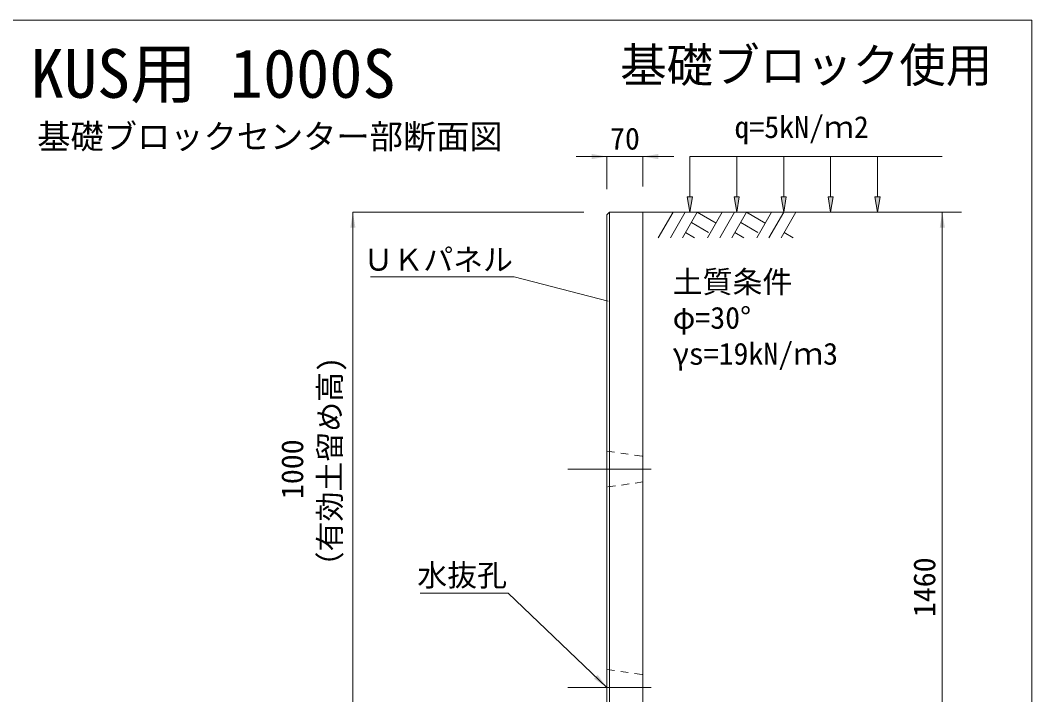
# Model space of a CAD drawing. Units: millimetres at full size, sheet at 1:20. Extents: x 201886 to 211886, y 860265 to 873235.
# Drawn here: x 209916 to 211886, y 869265 to 870578 of the extents above; entities that cross this region are included whole.
import ezdxf
from ezdxf.enums import TextEntityAlignment as Align

# ---------------------------------------------------------------- set-up
doc = ezdxf.new("R2010")
doc.units = ezdxf.units.MM
doc.header["$LTSCALE"] = 20
doc.linetypes.add('USER1', pattern=[1.35, 0.75, -0.6])
doc.linetypes.add('USER2', pattern=[28.575, 19.05, -3.175, 3.175, -3.175])
for name, color, linetype, lineweight in [('0_2', 7, 'Continuous', 20), ('UKパネル', 2, 'Continuous', 20), ('ハッチング', 7, 'Continuous', 5), ('図枠', 5, 'Continuous', 13), ('寸法線', 7, 'Continuous', 13), ('引出線', 4, 'Continuous', 13), ('補助線', 8, 'USER2', 13)]:
    doc.layers.add(name, color=color, linetype=linetype, lineweight=lineweight)
doc.layers.add('文字', color=7, linetype='Continuous')
doc.styles.add('ＭＳ ゴシック', font='')
doc.styles.get('ＭＳ ゴシック').set_extended_font_data('MS Gothic')

# ---------------------------------------------------------------- blocks, each defined once
blk = doc.blocks.new('filled_arrow')
at = {"color": 0, "linetype": 'Continuous', "lineweight": -2}
blk.add_solid([(7.5, 1.25), (0, 0), (7.5, -1.25)], dxfattribs=at)

msp = doc.modelspace()

# ---------------------------------------------------------------- hatches: boundary and pattern name
at = {"layer": '寸法線'}
for points in [[(211225.26, 870233.85), (211220.26, 870203.85), (211215.26, 870233.85)], [(211316.68, 870233.85), (211311.68, 870203.85), (211306.68, 870233.85)], [(211408.09, 870233.85), (211403.09, 870203.85), (211398.09, 870233.85)], [(211499.5, 870233.85), (211494.5, 870203.85), (211489.5, 870233.85)], [(211590.91, 870233.85), (211585.91, 870203.85), (211580.91, 870233.85)]]:
    msp.add_hatch(color=256, dxfattribs=at).paths.add_polyline_path(points)

# ---------------------------------------------------------------- linework, layer by layer
at = {"layer": '0_2'}
msp.add_line((211128.85, 870203.85), (211749.23, 870203.85), dxfattribs=at)
at = {"layer": 'UKパネル'}
for p, q in [((211063.85, 870203.85), (211058.85, 870198.85)), ((211063.85, 870203.85), (211128.85, 870203.85)), ((211128.85, 870203.85), (211128.85, 868743.85)), ((211058.85, 870198.85), (211058.85, 869068.84))]:
    msp.add_line(p, q, dxfattribs=at)
at = {"layer": 'UKパネル', "color": 4, "lineweight": 5}
msp.add_line((211063.85, 870203.85), (211063.85, 869068.84), dxfattribs=at)
at = {"layer": 'UKパネル', "linetype": 'USER1', "lineweight": 9}
for p, q in [((211058.85, 869738.85), (211128.85, 869728.85)), ((211128.85, 869678.85), (211058.85, 869668.85)), ((211058.85, 869313.85), (211128.85, 869303.85))]:
    msp.add_line(p, q, dxfattribs=at)
at = {"layer": 'ハッチング', "lineweight": 9}
for p, q in [((211187.5, 870203.85), (211158.85, 870154.22)), ((211211.12, 870203.85), (211182.47, 870154.22)), ((211234.74, 870203.85), (211206.09, 870154.22)), ((211234.74, 870203.85), (211271.31, 870182.73)), ((211283.5, 870203.85), (211254.85, 870154.22)), ((211307.12, 870203.85), (211278.47, 870154.22)), ((211330.74, 870203.85), (211302.09, 870154.22)), ((211330.74, 870203.85), (211367.31, 870182.73)), ((211379.5, 870203.85), (211350.85, 870154.22)), ((211403.12, 870203.85), (211374.47, 870154.22)), ((211426.74, 870203.85), (211398.09, 870154.22)), ((211223.32, 870184.06), (211256.73, 870164.77)), ((211319.32, 870184.06), (211352.73, 870164.77)), ((211211.9, 870164.28), (211229.31, 870154.22)), ((211307.9, 870164.28), (211325.31, 870154.22)), ((211403.9, 870164.28), (211421.31, 870154.22))]:
    msp.add_line(p, q, dxfattribs=at)
at = {"layer": '図枠'}
for p, q in [((201886.35, 870577.81), (211886.35, 870577.81)), ((211886.35, 870577.81), (211886.35, 867477.81))]:
    msp.add_line(p, q, dxfattribs=at)
at = {"layer": '寸法線'}
for p, q in [((210998.85, 870312.4), (211188.85, 870312.4)), ((211058.85, 870248.85), (211058.85, 870312.4)), ((211128.85, 870253.85), (211128.85, 870312.4)), ((210563.85, 869203.85), (210563.85, 870203.85)), ((211013.85, 870203.85), (210563.85, 870203.85)), ((211178.85, 870203.85), (211712.12, 870203.85)), ((211712.12, 868743.85), (211712.12, 870203.85))]:
    msp.add_line(p, q, dxfattribs=at)
at = {"layer": '寸法線', "lineweight": 9}
for p, q in [((211712.12, 870312.4), (211220.26, 870312.4)), ((211220.26, 870233.85), (211220.26, 870312.4)), ((211311.68, 870233.85), (211311.68, 870312.4)), ((211403.09, 870233.85), (211403.09, 870312.4)), ((211494.5, 870233.85), (211494.5, 870312.4)), ((211585.91, 870233.85), (211585.91, 870312.4))]:
    msp.add_line(p, q, dxfattribs=at)
for points in [[(211225.26, 870233.85), (211220.26, 870203.85), (211215.26, 870233.85)], [(211316.68, 870233.85), (211311.68, 870203.85), (211306.68, 870233.85)], [(211408.09, 870233.85), (211403.09, 870203.85), (211398.09, 870233.85)], [(211499.5, 870233.85), (211494.5, 870203.85), (211489.5, 870233.85)], [(211590.91, 870233.85), (211585.91, 870203.85), (211580.91, 870233.85)]]:
    msp.add_lwpolyline(points, close=True, dxfattribs=at)
at = {"layer": '引出線'}
for points in [[(211061.35, 870030.83), (210878.05, 870077.95), (210598.26, 870077.95)], [(211058.85, 869278.85), (210866.39, 869462.29), (210694.64, 869462.29)]]:
    msp.add_lwpolyline(points, dxfattribs=at)
at = {"layer": '補助線'}
for p, q in [((211145.26, 869703.85), (210982.43, 869703.85)), ((211145.26, 869278.85), (210982.43, 869278.85))]:
    msp.add_line(p, q, dxfattribs=at)

# ---------------------------------------------------------------- block references
at = {"layer": '寸法線', "xscale": 4, "yscale": 4}
for p, rotation in [((211058.85, 870312.4), 180), ((210563.85, 870203.85), 270), ((211712.12, 870203.85), 270)]:
    msp.add_blockref('filled_arrow', p, dxfattribs=dict(at, rotation=rotation))
msp.add_blockref('filled_arrow', (211128.85, 870312.4), dxfattribs=at)
at = {"layer": '引出線'}
for p, xscale, yscale, rotation in [((211061.35, 870030.83), 0.16, 0.16, 165.6), ((211058.85, 869278.85), 4, 4, 136.4)]:
    msp.add_blockref('filled_arrow', p, dxfattribs=dict(at, xscale=xscale, yscale=yscale, rotation=rotation))

# ---------------------------------------------------------------- texts
at = {"layer": '0_2', "style": 'ＭＳ ゴシック'}
msp.add_text('基礎ブロックセンター部断面図', height=47.47, dxfattribs=at).set_placement((209949.11, 870313.39), align=Align.BOTTOM_LEFT)
at = {"layer": '寸法線', "style": 'ＭＳ ゴシック'}
msp.add_text('70', height=42.72, dxfattribs=at).set_placement((211093.85, 870347.4), align=Align.MIDDLE_CENTER)
for s, p in [('（有効土留め高)', (210553.05, 869485.31)), ('1000', (210479.92, 869645.57))]:
    msp.add_text(s, height=42.72, rotation=90, dxfattribs=at).set_placement(p, align=Align.BOTTOM_LEFT)
msp.add_text('1460', height=42.72, rotation=90, dxfattribs=at).set_placement((211677.12, 869473.85), align=Align.MIDDLE_CENTER)
at = {"layer": '引出線', "style": 'ＭＳ ゴシック'}
for s, p in [('ＵＫパネル', (210875.8, 870133.09)), ('水抜孔', (210864.14, 869518.58))]:
    msp.add_text(s, height=42.72, dxfattribs=at).set_placement(p, align=Align.TOP_RIGHT)
at = {"layer": '文字', "style": 'ＭＳ ゴシック'}
for s, height, p in [('KUS用 1000S', 94.94, (209936.35, 870398.31)), ('基礎ブロック使用', 66.46, (211084.42, 870437.16)), ('q=5kN/ｍ2', 42.72, (211307.15, 870335.66))]:
    msp.add_text(s, height=height, dxfattribs=at).set_placement(p, align=Align.BOTTOM_LEFT)
for s, p in [('土質条件', (211186.81, 870089.88)), ('φ=30°', (211186.81, 870019.88)), ('γs=19kN/ｍ3', (211186.81, 869949.88))]:
    msp.add_text(s, height=42.72, dxfattribs=at).set_placement(p, align=Align.TOP_LEFT)

doc.saveas('drawing.dxf')
